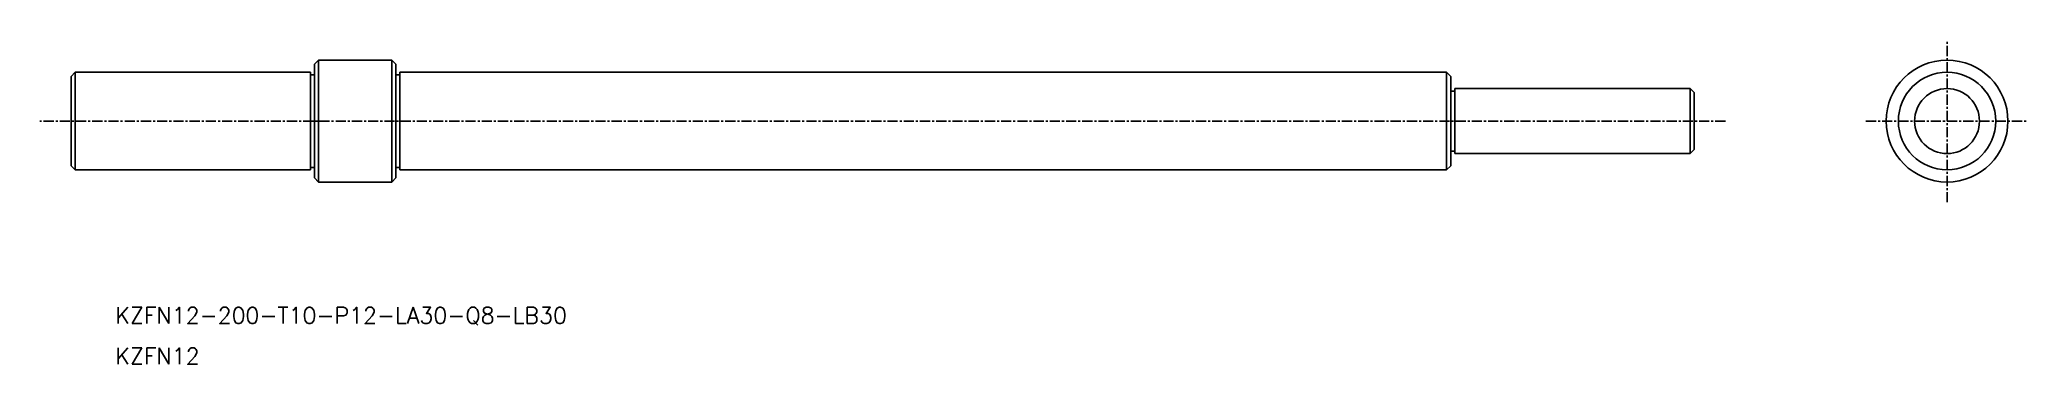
# Model space of a CAD drawing. Extents: x -21507 to -19844, y 30600 to 31043.
# Drawn here: x -21507.2 to -21262.2, y 31003.6 to 31043.5 of the extents above; entities outside this region: 1.
import ezdxf

# ---------------------------------------------------------------- set-up
doc = ezdxf.new("R2010")
doc.units = 0
doc.header["$PDMODE"] = 1
doc.linetypes.add('CENTER', pattern=[2, 1.25, -0.25, 0.25, -0.25])
doc.layers.get('0').update_dxf_attribs({"linetype": 'CONTINUOUS'})
doc.layers.add('CENTER', color=1, linetype='CENTER')
doc.styles.add('MISUMI', font='txt.shx')

msp = doc.modelspace()

# ---------------------------------------------------------------- linework, layer by layer
at = {"color": 7, "linetype": 'CONTINUOUS'}
for p, q in [((-21473.37, 31040.47), (-21472.87, 31040.97)), ((-21473.37, 31040.47), (-21473.37, 31033.47)), ((-21463.87, 31040.97), (-21472.87, 31040.97)), ((-21472.87, 31040.97), (-21472.87, 31033.47)), ((-21463.87, 31040.97), (-21463.87, 31033.47)), ((-21463.37, 31040.47), (-21463.87, 31040.97)), ((-21463.37, 31040.47), (-21463.37, 31033.47)), ((-21503.37, 31038.97), (-21502.87, 31039.47)), ((-21503.37, 31038.97), (-21503.37, 31027.97)), ((-21473.87, 31039.47), (-21502.87, 31039.47)), ((-21502.87, 31039.47), (-21502.87, 31027.47)), ((-21473.87, 31039.47), (-21473.87, 31033.47)), ((-21473.37, 31039.17), (-21473.87, 31039.17)), ((-21463.37, 31039.17), (-21462.87, 31039.17)), ((-21462.87, 31039.47), (-21333.87, 31039.47)), ((-21462.87, 31039.47), (-21462.87, 31033.47)), ((-21333.87, 31039.47), (-21333.87, 31027.47)), ((-21333.37, 31038.97), (-21333.87, 31039.47)), ((-21333.37, 31038.97), (-21333.37, 31027.97)), ((-21333.37, 31037.17), (-21332.87, 31037.17)), ((-21332.87, 31037.47), (-21303.87, 31037.47)), ((-21332.87, 31037.47), (-21332.87, 31033.47)), ((-21303.87, 31037.47), (-21303.87, 31033.47)), ((-21303.37, 31036.97), (-21303.87, 31037.47)), ((-21303.37, 31036.97), (-21303.37, 31033.47)), ((-21303.37, 31035.97), (-21303.37, 31033.47)), ((-21473.87, 31027.47), (-21473.87, 31033.47)), ((-21473.37, 31026.47), (-21473.37, 31033.47)), ((-21472.87, 31025.97), (-21472.87, 31033.47)), ((-21463.87, 31025.97), (-21463.87, 31033.47)), ((-21463.37, 31026.47), (-21463.37, 31033.47)), ((-21462.87, 31027.47), (-21462.87, 31033.47)), ((-21332.87, 31029.47), (-21332.87, 31033.47)), ((-21303.87, 31029.47), (-21303.87, 31033.47)), ((-21303.37, 31030.97), (-21303.37, 31033.47)), ((-21303.37, 31029.97), (-21303.37, 31033.47)), ((-21503.37, 31027.97), (-21502.87, 31027.47)), ((-21333.37, 31027.97), (-21333.87, 31027.47)), ((-21333.37, 31029.77), (-21332.87, 31029.77)), ((-21332.87, 31029.47), (-21303.87, 31029.47)), ((-21303.37, 31029.97), (-21303.87, 31029.47)), ((-21473.87, 31027.47), (-21502.87, 31027.47)), ((-21473.37, 31027.77), (-21473.87, 31027.77)), ((-21473.37, 31026.47), (-21472.87, 31025.97)), ((-21463.87, 31025.97), (-21472.87, 31025.97)), ((-21463.37, 31026.47), (-21463.87, 31025.97)), ((-21463.37, 31027.77), (-21462.87, 31027.77)), ((-21462.87, 31027.47), (-21333.87, 31027.47))]:
    msp.add_line(p, q, dxfattribs=at)
for radius in [7.5, 6, 4]:
    msp.add_circle((-21272.21, 31033.47), radius, dxfattribs=at)
msp.add_point((-19844.35, 30599.58), dxfattribs=at)
at = {"layer": 'CENTER', "color": 1, "linetype": 'CENTER'}
for p, q in [((-21272.21, 31023.47), (-21272.21, 31043.47)), ((-21299.52, 31033.47), (-21507.23, 31033.47)), ((-21282.21, 31033.47), (-21262.21, 31033.47))]:
    msp.add_line(p, q, dxfattribs=at)

# ---------------------------------------------------------------- texts
at = {"color": 7, "linetype": 'CONTINUOUS', "style": 'MISUMI'}
for s, p in [('KZFN12-200-T10-P12-LA30-Q8-LB30', (-21497.91, 31008.55)), ('KZFN12', (-21497.91, 31003.55))]:
    msp.add_text(s, height=2, dxfattribs=at).set_placement(p)

doc.saveas('drawing.dxf')
